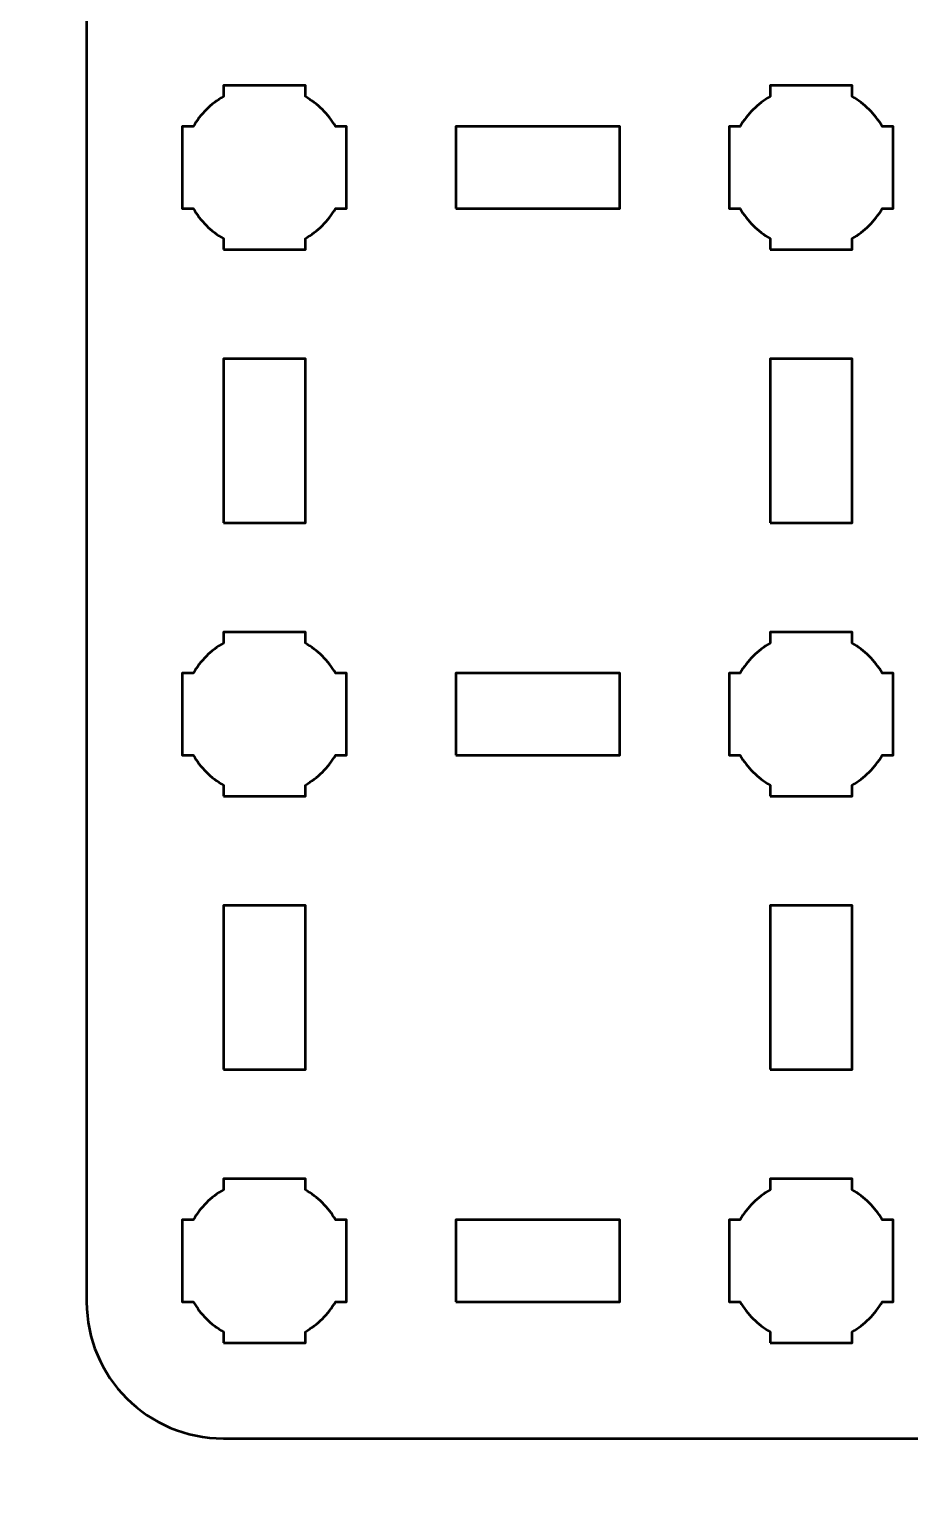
# Model space of a CAD drawing. Header units: centimetres. Extents: x -21 to 0, y -29.7 to 0.
# Drawn here: x -13.36 to -10.14, y -10.69 to -5.34 of the extents above; entities that cross this region are included whole.
import ezdxf

# ---------------------------------------------------------------- set-up
doc = ezdxf.new("R2010")
doc.units = ezdxf.units.CM
doc.header["$MEASUREMENT"] = 0
doc.layers.add('Layer 1', color=7, linetype='Continuous')

msp = doc.modelspace()

# ---------------------------------------------------------------- linework, layer by layer
at = {"layer": 'Layer 1', "color": 1, "lineweight": 53}
msp.add_open_spline([(-21.00003, -29.19995), (-21.00003, -29.19995), (-21.00003, -5.89992), (-21.00003, -5.89992), (-21.00003, -5.89992), (-21.00003, -5.81709), (-20.93286, -5.74992), (-20.85003, -5.74992), (-20.85003, -5.74992), (-20.7672, -5.74992), (-20.70003, -5.68275), (-20.70003, -5.59992), (-20.70003, -5.59992), (-20.70003, -5.51709), (-20.7672, -5.44992), (-20.85003, -5.44992), (-20.85003, -5.44992), (-20.93286, -5.44992), (-21.00003, -5.38275), (-21.00003, -5.29992), (-21.00003, -5.29992), (-21.00003, -5.21709), (-20.93286, -5.14992), (-20.85003, -5.14992), (-20.85003, -5.14992), (-20.7672, -5.14992), (-20.70003, -5.08275), (-20.70003, -4.99992), (-20.70003, -4.99992), (-20.70003, -4.91709), (-20.7672, -4.84992), (-20.85003, -4.84992), (-20.85003, -4.84992), (-20.93286, -4.84992), (-21.00003, -4.78275), (-21.00003, -4.69992), (-21.00003, -4.69992), (-21.00003, -4.61709), (-20.93286, -4.54992), (-20.85003, -4.54992), (-20.85003, -4.54992), (-20.7672, -4.54992), (-20.70003, -4.48275), (-20.70003, -4.39992), (-20.70003, -4.39992), (-20.70003, -4.31709), (-20.7672, -4.24992), (-20.85003, -4.24992), (-20.85003, -4.24992), (-20.93286, -4.24992), (-21.00003, -4.18275), (-21.00003, -4.09992), (-21.00003, -4.09992), (-21.00003, -4.01709), (-20.93286, -3.94992), (-20.85003, -3.94992), (-20.85003, -3.94992), (-20.7672, -3.94992), (-20.70003, -3.88275), (-20.70003, -3.79992), (-20.70003, -3.79992), (-20.70003, -3.71709), (-20.7672, -3.64992), (-20.85003, -3.64992), (-20.85003, -3.64992), (-20.93286, -3.64992), (-21.00003, -3.58275), (-21.00003, -3.49992), (-21.00003, -3.49992), (-21.00003, -3.41709), (-20.93286, -3.34992), (-20.85003, -3.34992), (-20.85003, -3.34992), (-20.7672, -3.34992), (-20.70003, -3.28275), (-20.70003, -3.19992), (-20.70003, -3.19992), (-20.70003, -3.11709), (-20.7672, -3.04992), (-20.85003, -3.04992), (-20.85003, -3.04992), (-20.93286, -3.04992), (-21.00003, -2.98275), (-21.00003, -2.89992), (-21.00003, -2.89992), (-21.00003, -2.81709), (-20.93286, -2.74992), (-20.85003, -2.74992), (-20.85003, -2.74992), (-20.7672, -2.74992), (-20.70003, -2.68275), (-20.70003, -2.59992), (-20.70003, -2.59992), (-20.70003, -2.51709), (-20.7672, -2.44992), (-20.85003, -2.44992), (-20.85003, -2.44992), (-20.93286, -2.44992), (-21.00003, -2.38275), (-21.00003, -2.29992), (-21.00003, -2.29992), (-21.00003, -2.21709), (-20.93286, -2.14992), (-20.85003, -2.14992), (-20.85003, -2.14992), (-20.7672, -2.14992), (-20.70003, -2.08275), (-20.70003, -1.99992), (-20.70003, -1.99992), (-20.70003, -1.91709), (-20.7672, -1.84992), (-20.85003, -1.84992), (-20.85003, -1.84992), (-20.93286, -1.84992), (-21.00003, -1.78275), (-21.00003, -1.69992), (-21.00003, -1.69992), (-21.00003, -1.61709), (-20.93286, -1.54992), (-20.85003, -1.54992), (-20.85003, -1.54992), (-20.7672, -1.54992), (-20.70003, -1.48275), (-20.70003, -1.39992), (-20.70003, -1.39992), (-20.70003, -1.31709), (-20.7672, -1.24992), (-20.85003, -1.24992), (-20.85003, -1.24992), (-20.93286, -1.24992), (-21.00003, -1.18275), (-21.00003, -1.09992), (-21.00003, -1.09992), (-21.00003, -1.09992), (-21.00003, -0.49992), (-21.00003, -0.49992), (-21.00003, -0.49992), (-21.00003, -0.22295), (-20.77694, 0.00004), (-20.49994, 0.00004), (-20.49994, 0.00004), (-20.49994, 0.00004), (-0.50008, 0.00004), (-0.50008, 0.00004), (-0.50008, 0.00004), (-0.22294, 0.00004), (0.00002, -0.22295), (0.00002, -0.49992), (0.00002, -0.49992), (0.00002, -0.49992), (0.00002, -29.19995), (0.00002, -29.19995), (0.00002, -29.19995), (0.00002, -29.47695), (-0.22294, -29.70004), (-0.50008, -29.70004), (-0.50008, -29.70004), (-0.50008, -29.70004), (-20.49994, -29.70004), (-20.49994, -29.70004), (-20.49994, -29.70004), (-20.77694, -29.70004), (-21.00003, -29.47695), (-21.00003, -29.19995)], degree=3, knots=[0, 0, 0, 0, 0.0243902, 0.0243902, 0.0243902, 0.0243902, 0.0487805, 0.0487805, 0.0487805, 0.0487805, 0.0731707, 0.0731707, 0.0731707, 0.0731707, 0.097561, 0.097561, 0.097561, 0.097561, 0.1219512, 0.1219512, 0.1219512, 0.1219512, 0.1463415, 0.1463415, 0.1463415, 0.1463415, 0.1707317, 0.1707317, 0.1707317, 0.1707317, 0.195122, 0.195122, 0.195122, 0.195122, 0.2195122, 0.2195122, 0.2195122, 0.2195122, 0.2439024, 0.2439024, 0.2439024, 0.2439024, 0.2682927, 0.2682927, 0.2682927, 0.2682927, 0.2926829, 0.2926829, 0.2926829, 0.2926829, 0.3170732, 0.3170732, 0.3170732, 0.3170732, 0.3414634, 0.3414634, 0.3414634, 0.3414634, 0.3658537, 0.3658537, 0.3658537, 0.3658537, 0.3902439, 0.3902439, 0.3902439, 0.3902439, 0.4146341, 0.4146341, 0.4146341, 0.4146341, 0.4390244, 0.4390244, 0.4390244, 0.4390244, 0.4634146, 0.4634146, 0.4634146, 0.4634146, 0.4878049, 0.4878049, 0.4878049, 0.4878049, 0.5121951, 0.5121951, 0.5121951, 0.5121951, 0.5365854, 0.5365854, 0.5365854, 0.5365854, 0.5609756, 0.5609756, 0.5609756, 0.5609756, 0.5853659, 0.5853659, 0.5853659, 0.5853659, 0.6097561, 0.6097561, 0.6097561, 0.6097561, 0.6341463, 0.6341463, 0.6341463, 0.6341463, 0.6585366, 0.6585366, 0.6585366, 0.6585366, 0.6829268, 0.6829268, 0.6829268, 0.6829268, 0.7073171, 0.7073171, 0.7073171, 0.7073171, 0.7317073, 0.7317073, 0.7317073, 0.7317073, 0.7560976, 0.7560976, 0.7560976, 0.7560976, 0.7804878, 0.7804878, 0.7804878, 0.7804878, 0.804878, 0.804878, 0.804878, 0.804878, 0.8292683, 0.8292683, 0.8292683, 0.8292683, 0.8536585, 0.8536585, 0.8536585, 0.8536585, 0.8780488, 0.8780488, 0.8780488, 0.8780488, 0.902439, 0.902439, 0.902439, 0.902439, 0.9268293, 0.9268293, 0.9268293, 0.9268293, 0.9512195, 0.9512195, 0.9512195, 0.9512195, 0.9756098, 0.9756098, 0.9756098, 0.9756098, 1, 1, 1, 1], dxfattribs=at)
at = {"layer": 'Layer 1', "color": 3, "lineweight": 53}
msp.add_open_spline([(-8.35, -10.5), (-8.35, -10.5), (-12.65, -10.5), (-12.65, -10.5), (-12.65, -10.5), (-12.92609, -10.5), (-13.15, -10.27609), (-13.15, -10), (-13.15, -10), (-13.15, -10), (-13.15, -3.7), (-13.15, -3.7), (-13.15, -3.7), (-13.15, -3.42391), (-12.92609, -3.2), (-12.65, -3.2), (-12.65, -3.2), (-12.65, -3.2), (-8.35, -3.2), (-8.35, -3.2), (-8.35, -3.2), (-8.07391, -3.2), (-7.85, -3.42391), (-7.85, -3.7), (-7.85, -3.7), (-7.85, -3.7), (-7.85, -10), (-7.85, -10), (-7.85, -10), (-7.85, -10.27609), (-8.07391, -10.5), (-8.35, -10.5)], degree=3, knots=[0, 0, 0, 0, 0.125, 0.125, 0.125, 0.125, 0.25, 0.25, 0.25, 0.25, 0.375, 0.375, 0.375, 0.375, 0.5, 0.5, 0.5, 0.5, 0.625, 0.625, 0.625, 0.625, 0.75, 0.75, 0.75, 0.75, 0.875, 0.875, 0.875, 0.875, 1, 1, 1, 1], dxfattribs=at)
at = {"layer": 'Layer 1', "lineweight": 53}
for points, knots in [([(-12.65, -6.15), (-12.65, -6.15), (-12.65, -6.10985), (-12.65, -6.10985), (-12.65, -6.10985), (-12.69553, -6.0835), (-12.7335, -6.04553), (-12.75985, -6), (-12.75985, -6), (-12.75985, -6), (-12.8, -6), (-12.8, -6), (-12.8, -6), (-12.8, -6), (-12.8, -5.85), (-12.8, -5.85), (-12.8, -5.85), (-12.8, -5.85), (-12.8, -5.7), (-12.8, -5.7), (-12.8, -5.7), (-12.8, -5.7), (-12.75985, -5.7), (-12.75985, -5.7), (-12.75985, -5.7), (-12.7335, -5.65447), (-12.69553, -5.6165), (-12.65, -5.59015), (-12.65, -5.59015), (-12.65, -5.59015), (-12.65, -5.55), (-12.65, -5.55), (-12.65, -5.55), (-12.65, -5.55), (-12.5, -5.55), (-12.5, -5.55), (-12.5, -5.55), (-12.5, -5.55), (-12.35, -5.55), (-12.35, -5.55), (-12.35, -5.55), (-12.35, -5.55), (-12.35, -5.59015), (-12.35, -5.59015), (-12.35, -5.59015), (-12.30447, -5.6165), (-12.2665, -5.65447), (-12.24015, -5.7), (-12.24015, -5.7), (-12.24015, -5.7), (-12.2, -5.7), (-12.2, -5.7), (-12.2, -5.7), (-12.2, -5.7), (-12.2, -5.85), (-12.2, -5.85), (-12.2, -5.85), (-12.2, -5.85), (-12.2, -6), (-12.2, -6), (-12.2, -6), (-12.2, -6), (-12.24015, -6), (-12.24015, -6), (-12.24015, -6), (-12.2665, -6.04553), (-12.30447, -6.0835), (-12.35, -6.10985), (-12.35, -6.10985), (-12.35, -6.10985), (-12.35, -6.15), (-12.35, -6.15), (-12.35, -6.15), (-12.35, -6.15), (-12.5, -6.15), (-12.5, -6.15), (-12.5, -6.15), (-12.5, -6.15), (-12.65, -6.15), (-12.65, -6.15)], [0, 0, 0, 0, 0.05, 0.05, 0.05, 0.05, 0.1, 0.1, 0.1, 0.1, 0.15, 0.15, 0.15, 0.15, 0.2, 0.2, 0.2, 0.2, 0.25, 0.25, 0.25, 0.25, 0.3, 0.3, 0.3, 0.3, 0.35, 0.35, 0.35, 0.35, 0.4, 0.4, 0.4, 0.4, 0.45, 0.45, 0.45, 0.45, 0.5, 0.5, 0.5, 0.5, 0.55, 0.55, 0.55, 0.55, 0.6, 0.6, 0.6, 0.6, 0.65, 0.65, 0.65, 0.65, 0.7, 0.7, 0.7, 0.7, 0.75, 0.75, 0.75, 0.75, 0.8, 0.8, 0.8, 0.8, 0.85, 0.85, 0.85, 0.85, 0.9, 0.9, 0.9, 0.9, 0.95, 0.95, 0.95, 0.95, 1, 1, 1, 1]), ([(-10.65, -6.15), (-10.65, -6.15), (-10.65, -6.10985), (-10.65, -6.10985), (-10.65, -6.10985), (-10.69553, -6.0835), (-10.7335, -6.04553), (-10.75985, -6), (-10.75985, -6), (-10.75985, -6), (-10.8, -6), (-10.8, -6), (-10.8, -6), (-10.8, -6), (-10.8, -5.85), (-10.8, -5.85), (-10.8, -5.85), (-10.8, -5.85), (-10.8, -5.7), (-10.8, -5.7), (-10.8, -5.7), (-10.8, -5.7), (-10.75985, -5.7), (-10.75985, -5.7), (-10.75985, -5.7), (-10.7335, -5.65447), (-10.69553, -5.6165), (-10.65, -5.59015), (-10.65, -5.59015), (-10.65, -5.59015), (-10.65, -5.55), (-10.65, -5.55), (-10.65, -5.55), (-10.65, -5.55), (-10.5, -5.55), (-10.5, -5.55), (-10.5, -5.55), (-10.5, -5.55), (-10.35, -5.55), (-10.35, -5.55), (-10.35, -5.55), (-10.35, -5.55), (-10.35, -5.59015), (-10.35, -5.59015), (-10.35, -5.59015), (-10.30447, -5.6165), (-10.2665, -5.65447), (-10.24015, -5.7), (-10.24015, -5.7), (-10.24015, -5.7), (-10.2, -5.7), (-10.2, -5.7), (-10.2, -5.7), (-10.2, -5.7), (-10.2, -5.85), (-10.2, -5.85), (-10.2, -5.85), (-10.2, -5.85), (-10.2, -6), (-10.2, -6), (-10.2, -6), (-10.2, -6), (-10.24015, -6), (-10.24015, -6), (-10.24015, -6), (-10.2665, -6.04553), (-10.30447, -6.0835), (-10.35, -6.10985), (-10.35, -6.10985), (-10.35, -6.10985), (-10.35, -6.15), (-10.35, -6.15), (-10.35, -6.15), (-10.35, -6.15), (-10.5, -6.15), (-10.5, -6.15), (-10.5, -6.15), (-10.5, -6.15), (-10.65, -6.15), (-10.65, -6.15)], [0, 0, 0, 0, 0.05, 0.05, 0.05, 0.05, 0.1, 0.1, 0.1, 0.1, 0.15, 0.15, 0.15, 0.15, 0.2, 0.2, 0.2, 0.2, 0.25, 0.25, 0.25, 0.25, 0.3, 0.3, 0.3, 0.3, 0.35, 0.35, 0.35, 0.35, 0.4, 0.4, 0.4, 0.4, 0.45, 0.45, 0.45, 0.45, 0.5, 0.5, 0.5, 0.5, 0.55, 0.55, 0.55, 0.55, 0.6, 0.6, 0.6, 0.6, 0.65, 0.65, 0.65, 0.65, 0.7, 0.7, 0.7, 0.7, 0.75, 0.75, 0.75, 0.75, 0.8, 0.8, 0.8, 0.8, 0.85, 0.85, 0.85, 0.85, 0.9, 0.9, 0.9, 0.9, 0.95, 0.95, 0.95, 0.95, 1, 1, 1, 1]), ([(-11.8, -6), (-11.8, -6), (-11.8, -5.7), (-11.8, -5.7), (-11.8, -5.7), (-11.8, -5.7), (-11.2, -5.7), (-11.2, -5.7), (-11.2, -5.7), (-11.2, -5.7), (-11.2, -6), (-11.2, -6), (-11.2, -6), (-11.2, -6), (-11.8, -6), (-11.8, -6)], [0, 0, 0, 0, 0.25, 0.25, 0.25, 0.25, 0.5, 0.5, 0.5, 0.5, 0.75, 0.75, 0.75, 0.75, 1, 1, 1, 1]), ([(-12.65, -7.15), (-12.65, -7.15), (-12.65, -6.55), (-12.65, -6.55), (-12.65, -6.55), (-12.65, -6.55), (-12.35, -6.55), (-12.35, -6.55), (-12.35, -6.55), (-12.35, -6.55), (-12.35, -7.15), (-12.35, -7.15), (-12.35, -7.15), (-12.35, -7.15), (-12.65, -7.15), (-12.65, -7.15)], [0, 0, 0, 0, 0.25, 0.25, 0.25, 0.25, 0.5, 0.5, 0.5, 0.5, 0.75, 0.75, 0.75, 0.75, 1, 1, 1, 1]), ([(-10.65, -7.15), (-10.65, -7.15), (-10.65, -6.55), (-10.65, -6.55), (-10.65, -6.55), (-10.65, -6.55), (-10.35, -6.55), (-10.35, -6.55), (-10.35, -6.55), (-10.35, -6.55), (-10.35, -7.15), (-10.35, -7.15), (-10.35, -7.15), (-10.35, -7.15), (-10.65, -7.15), (-10.65, -7.15)], [0, 0, 0, 0, 0.25, 0.25, 0.25, 0.25, 0.5, 0.5, 0.5, 0.5, 0.75, 0.75, 0.75, 0.75, 1, 1, 1, 1]), ([(-12.65, -8.15), (-12.65, -8.15), (-12.65, -8.10985), (-12.65, -8.10985), (-12.65, -8.10985), (-12.69553, -8.0835), (-12.7335, -8.04553), (-12.75985, -8), (-12.75985, -8), (-12.75985, -8), (-12.8, -8), (-12.8, -8), (-12.8, -8), (-12.8, -8), (-12.8, -7.85), (-12.8, -7.85), (-12.8, -7.85), (-12.8, -7.85), (-12.8, -7.7), (-12.8, -7.7), (-12.8, -7.7), (-12.8, -7.7), (-12.75985, -7.7), (-12.75985, -7.7), (-12.75985, -7.7), (-12.7335, -7.65447), (-12.69553, -7.6165), (-12.65, -7.59015), (-12.65, -7.59015), (-12.65, -7.59015), (-12.65, -7.55), (-12.65, -7.55), (-12.65, -7.55), (-12.65, -7.55), (-12.5, -7.55), (-12.5, -7.55), (-12.5, -7.55), (-12.5, -7.55), (-12.35, -7.55), (-12.35, -7.55), (-12.35, -7.55), (-12.35, -7.55), (-12.35, -7.59015), (-12.35, -7.59015), (-12.35, -7.59015), (-12.30447, -7.6165), (-12.2665, -7.65447), (-12.24015, -7.7), (-12.24015, -7.7), (-12.24015, -7.7), (-12.2, -7.7), (-12.2, -7.7), (-12.2, -7.7), (-12.2, -7.7), (-12.2, -7.85), (-12.2, -7.85), (-12.2, -7.85), (-12.2, -7.85), (-12.2, -8), (-12.2, -8), (-12.2, -8), (-12.2, -8), (-12.24015, -8), (-12.24015, -8), (-12.24015, -8), (-12.2665, -8.04553), (-12.30447, -8.0835), (-12.35, -8.10985), (-12.35, -8.10985), (-12.35, -8.10985), (-12.35, -8.15), (-12.35, -8.15), (-12.35, -8.15), (-12.35, -8.15), (-12.5, -8.15), (-12.5, -8.15), (-12.5, -8.15), (-12.5, -8.15), (-12.65, -8.15), (-12.65, -8.15)], [0, 0, 0, 0, 0.05, 0.05, 0.05, 0.05, 0.1, 0.1, 0.1, 0.1, 0.15, 0.15, 0.15, 0.15, 0.2, 0.2, 0.2, 0.2, 0.25, 0.25, 0.25, 0.25, 0.3, 0.3, 0.3, 0.3, 0.35, 0.35, 0.35, 0.35, 0.4, 0.4, 0.4, 0.4, 0.45, 0.45, 0.45, 0.45, 0.5, 0.5, 0.5, 0.5, 0.55, 0.55, 0.55, 0.55, 0.6, 0.6, 0.6, 0.6, 0.65, 0.65, 0.65, 0.65, 0.7, 0.7, 0.7, 0.7, 0.75, 0.75, 0.75, 0.75, 0.8, 0.8, 0.8, 0.8, 0.85, 0.85, 0.85, 0.85, 0.9, 0.9, 0.9, 0.9, 0.95, 0.95, 0.95, 0.95, 1, 1, 1, 1]), ([(-10.65, -8.15), (-10.65, -8.15), (-10.65, -8.10985), (-10.65, -8.10985), (-10.65, -8.10985), (-10.69553, -8.0835), (-10.7335, -8.04553), (-10.75985, -8), (-10.75985, -8), (-10.75985, -8), (-10.8, -8), (-10.8, -8), (-10.8, -8), (-10.8, -8), (-10.8, -7.85), (-10.8, -7.85), (-10.8, -7.85), (-10.8, -7.85), (-10.8, -7.7), (-10.8, -7.7), (-10.8, -7.7), (-10.8, -7.7), (-10.75985, -7.7), (-10.75985, -7.7), (-10.75985, -7.7), (-10.7335, -7.65447), (-10.69553, -7.6165), (-10.65, -7.59015), (-10.65, -7.59015), (-10.65, -7.59015), (-10.65, -7.55), (-10.65, -7.55), (-10.65, -7.55), (-10.65, -7.55), (-10.5, -7.55), (-10.5, -7.55), (-10.5, -7.55), (-10.5, -7.55), (-10.35, -7.55), (-10.35, -7.55), (-10.35, -7.55), (-10.35, -7.55), (-10.35, -7.59015), (-10.35, -7.59015), (-10.35, -7.59015), (-10.30447, -7.6165), (-10.2665, -7.65447), (-10.24015, -7.7), (-10.24015, -7.7), (-10.24015, -7.7), (-10.2, -7.7), (-10.2, -7.7), (-10.2, -7.7), (-10.2, -7.7), (-10.2, -7.85), (-10.2, -7.85), (-10.2, -7.85), (-10.2, -7.85), (-10.2, -8), (-10.2, -8), (-10.2, -8), (-10.2, -8), (-10.24015, -8), (-10.24015, -8), (-10.24015, -8), (-10.2665, -8.04553), (-10.30447, -8.0835), (-10.35, -8.10985), (-10.35, -8.10985), (-10.35, -8.10985), (-10.35, -8.15), (-10.35, -8.15), (-10.35, -8.15), (-10.35, -8.15), (-10.5, -8.15), (-10.5, -8.15), (-10.5, -8.15), (-10.5, -8.15), (-10.65, -8.15), (-10.65, -8.15)], [0, 0, 0, 0, 0.05, 0.05, 0.05, 0.05, 0.1, 0.1, 0.1, 0.1, 0.15, 0.15, 0.15, 0.15, 0.2, 0.2, 0.2, 0.2, 0.25, 0.25, 0.25, 0.25, 0.3, 0.3, 0.3, 0.3, 0.35, 0.35, 0.35, 0.35, 0.4, 0.4, 0.4, 0.4, 0.45, 0.45, 0.45, 0.45, 0.5, 0.5, 0.5, 0.5, 0.55, 0.55, 0.55, 0.55, 0.6, 0.6, 0.6, 0.6, 0.65, 0.65, 0.65, 0.65, 0.7, 0.7, 0.7, 0.7, 0.75, 0.75, 0.75, 0.75, 0.8, 0.8, 0.8, 0.8, 0.85, 0.85, 0.85, 0.85, 0.9, 0.9, 0.9, 0.9, 0.95, 0.95, 0.95, 0.95, 1, 1, 1, 1]), ([(-11.8, -8), (-11.8, -8), (-11.8, -7.7), (-11.8, -7.7), (-11.8, -7.7), (-11.8, -7.7), (-11.2, -7.7), (-11.2, -7.7), (-11.2, -7.7), (-11.2, -7.7), (-11.2, -8), (-11.2, -8), (-11.2, -8), (-11.2, -8), (-11.8, -8), (-11.8, -8)], [0, 0, 0, 0, 0.25, 0.25, 0.25, 0.25, 0.5, 0.5, 0.5, 0.5, 0.75, 0.75, 0.75, 0.75, 1, 1, 1, 1]), ([(-12.65, -9.15), (-12.65, -9.15), (-12.65, -8.55), (-12.65, -8.55), (-12.65, -8.55), (-12.65, -8.55), (-12.35, -8.55), (-12.35, -8.55), (-12.35, -8.55), (-12.35, -8.55), (-12.35, -9.15), (-12.35, -9.15), (-12.35, -9.15), (-12.35, -9.15), (-12.65, -9.15), (-12.65, -9.15)], [0, 0, 0, 0, 0.25, 0.25, 0.25, 0.25, 0.5, 0.5, 0.5, 0.5, 0.75, 0.75, 0.75, 0.75, 1, 1, 1, 1]), ([(-10.65, -9.15), (-10.65, -9.15), (-10.65, -8.55), (-10.65, -8.55), (-10.65, -8.55), (-10.65, -8.55), (-10.35, -8.55), (-10.35, -8.55), (-10.35, -8.55), (-10.35, -8.55), (-10.35, -9.15), (-10.35, -9.15), (-10.35, -9.15), (-10.35, -9.15), (-10.65, -9.15), (-10.65, -9.15)], [0, 0, 0, 0, 0.25, 0.25, 0.25, 0.25, 0.5, 0.5, 0.5, 0.5, 0.75, 0.75, 0.75, 0.75, 1, 1, 1, 1]), ([(-12.65, -10.15), (-12.65, -10.15), (-12.65, -10.10985), (-12.65, -10.10985), (-12.65, -10.10985), (-12.69553, -10.0835), (-12.7335, -10.04553), (-12.75985, -10), (-12.75985, -10), (-12.75985, -10), (-12.8, -10), (-12.8, -10), (-12.8, -10), (-12.8, -10), (-12.8, -9.85), (-12.8, -9.85), (-12.8, -9.85), (-12.8, -9.85), (-12.8, -9.7), (-12.8, -9.7), (-12.8, -9.7), (-12.8, -9.7), (-12.75985, -9.7), (-12.75985, -9.7), (-12.75985, -9.7), (-12.7335, -9.65447), (-12.69553, -9.6165), (-12.65, -9.59015), (-12.65, -9.59015), (-12.65, -9.59015), (-12.65, -9.55), (-12.65, -9.55), (-12.65, -9.55), (-12.65, -9.55), (-12.5, -9.55), (-12.5, -9.55), (-12.5, -9.55), (-12.5, -9.55), (-12.35, -9.55), (-12.35, -9.55), (-12.35, -9.55), (-12.35, -9.55), (-12.35, -9.59015), (-12.35, -9.59015), (-12.35, -9.59015), (-12.30447, -9.6165), (-12.2665, -9.65447), (-12.24015, -9.7), (-12.24015, -9.7), (-12.24015, -9.7), (-12.2, -9.7), (-12.2, -9.7), (-12.2, -9.7), (-12.2, -9.7), (-12.2, -9.85), (-12.2, -9.85), (-12.2, -9.85), (-12.2, -9.85), (-12.2, -10), (-12.2, -10), (-12.2, -10), (-12.2, -10), (-12.24015, -10), (-12.24015, -10), (-12.24015, -10), (-12.2665, -10.04553), (-12.30447, -10.0835), (-12.35, -10.10985), (-12.35, -10.10985), (-12.35, -10.10985), (-12.35, -10.15), (-12.35, -10.15), (-12.35, -10.15), (-12.35, -10.15), (-12.5, -10.15), (-12.5, -10.15), (-12.5, -10.15), (-12.5, -10.15), (-12.65, -10.15), (-12.65, -10.15)], [0, 0, 0, 0, 0.05, 0.05, 0.05, 0.05, 0.1, 0.1, 0.1, 0.1, 0.15, 0.15, 0.15, 0.15, 0.2, 0.2, 0.2, 0.2, 0.25, 0.25, 0.25, 0.25, 0.3, 0.3, 0.3, 0.3, 0.35, 0.35, 0.35, 0.35, 0.4, 0.4, 0.4, 0.4, 0.45, 0.45, 0.45, 0.45, 0.5, 0.5, 0.5, 0.5, 0.55, 0.55, 0.55, 0.55, 0.6, 0.6, 0.6, 0.6, 0.65, 0.65, 0.65, 0.65, 0.7, 0.7, 0.7, 0.7, 0.75, 0.75, 0.75, 0.75, 0.8, 0.8, 0.8, 0.8, 0.85, 0.85, 0.85, 0.85, 0.9, 0.9, 0.9, 0.9, 0.95, 0.95, 0.95, 0.95, 1, 1, 1, 1]), ([(-10.65, -10.15), (-10.65, -10.15), (-10.65, -10.10985), (-10.65, -10.10985), (-10.65, -10.10985), (-10.69553, -10.0835), (-10.7335, -10.04553), (-10.75985, -10), (-10.75985, -10), (-10.75985, -10), (-10.8, -10), (-10.8, -10), (-10.8, -10), (-10.8, -10), (-10.8, -9.85), (-10.8, -9.85), (-10.8, -9.85), (-10.8, -9.85), (-10.8, -9.7), (-10.8, -9.7), (-10.8, -9.7), (-10.8, -9.7), (-10.75985, -9.7), (-10.75985, -9.7), (-10.75985, -9.7), (-10.7335, -9.65447), (-10.69553, -9.6165), (-10.65, -9.59015), (-10.65, -9.59015), (-10.65, -9.59015), (-10.65, -9.55), (-10.65, -9.55), (-10.65, -9.55), (-10.65, -9.55), (-10.5, -9.55), (-10.5, -9.55), (-10.5, -9.55), (-10.5, -9.55), (-10.35, -9.55), (-10.35, -9.55), (-10.35, -9.55), (-10.35, -9.55), (-10.35, -9.59015), (-10.35, -9.59015), (-10.35, -9.59015), (-10.30447, -9.6165), (-10.2665, -9.65447), (-10.24015, -9.7), (-10.24015, -9.7), (-10.24015, -9.7), (-10.2, -9.7), (-10.2, -9.7), (-10.2, -9.7), (-10.2, -9.7), (-10.2, -9.85), (-10.2, -9.85), (-10.2, -9.85), (-10.2, -9.85), (-10.2, -10), (-10.2, -10), (-10.2, -10), (-10.2, -10), (-10.24015, -10), (-10.24015, -10), (-10.24015, -10), (-10.2665, -10.04553), (-10.30447, -10.0835), (-10.35, -10.10985), (-10.35, -10.10985), (-10.35, -10.10985), (-10.35, -10.15), (-10.35, -10.15), (-10.35, -10.15), (-10.35, -10.15), (-10.5, -10.15), (-10.5, -10.15), (-10.5, -10.15), (-10.5, -10.15), (-10.65, -10.15), (-10.65, -10.15)], [0, 0, 0, 0, 0.05, 0.05, 0.05, 0.05, 0.1, 0.1, 0.1, 0.1, 0.15, 0.15, 0.15, 0.15, 0.2, 0.2, 0.2, 0.2, 0.25, 0.25, 0.25, 0.25, 0.3, 0.3, 0.3, 0.3, 0.35, 0.35, 0.35, 0.35, 0.4, 0.4, 0.4, 0.4, 0.45, 0.45, 0.45, 0.45, 0.5, 0.5, 0.5, 0.5, 0.55, 0.55, 0.55, 0.55, 0.6, 0.6, 0.6, 0.6, 0.65, 0.65, 0.65, 0.65, 0.7, 0.7, 0.7, 0.7, 0.75, 0.75, 0.75, 0.75, 0.8, 0.8, 0.8, 0.8, 0.85, 0.85, 0.85, 0.85, 0.9, 0.9, 0.9, 0.9, 0.95, 0.95, 0.95, 0.95, 1, 1, 1, 1]), ([(-11.8, -10), (-11.8, -10), (-11.8, -9.7), (-11.8, -9.7), (-11.8, -9.7), (-11.8, -9.7), (-11.2, -9.7), (-11.2, -9.7), (-11.2, -9.7), (-11.2, -9.7), (-11.2, -10), (-11.2, -10), (-11.2, -10), (-11.2, -10), (-11.8, -10), (-11.8, -10)], [0, 0, 0, 0, 0.25, 0.25, 0.25, 0.25, 0.5, 0.5, 0.5, 0.5, 0.75, 0.75, 0.75, 0.75, 1, 1, 1, 1])]:
    msp.add_open_spline(points, degree=3, knots=knots, dxfattribs=at)

doc.saveas('drawing.dxf')
